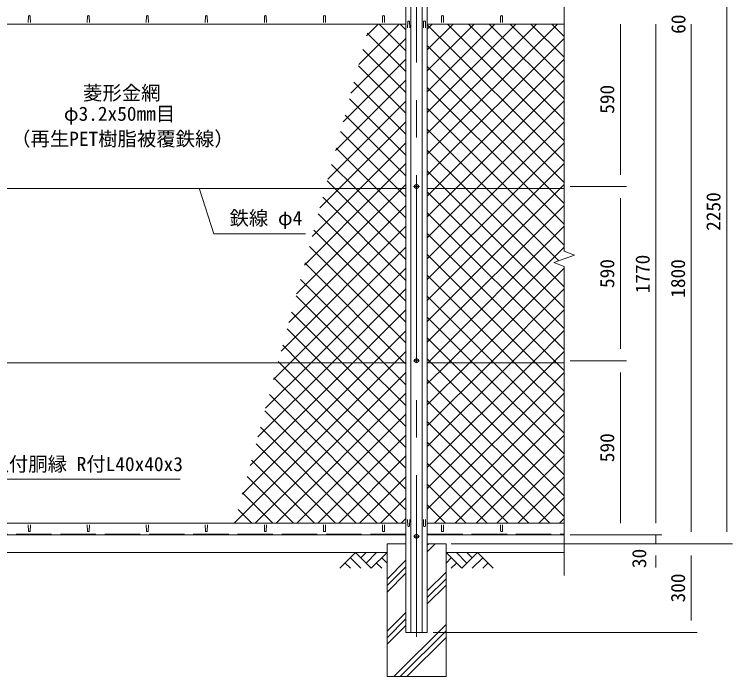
# Model space of a CAD drawing. Units: millimetres, scale not verified. Extents: x -4200 to 4200, y -2970 to 2970.
# Drawn here: x -2748 to -314, y -446 to 1797 of the extents above; entities that cross this region are included whole.
import ezdxf
from ezdxf.enums import TextEntityAlignment as Align

# ---------------------------------------------------------------- set-up
doc = ezdxf.new("R2010")
doc.units = ezdxf.units.MM
doc.header["$LTSCALE"] = 20
doc.linetypes.add('DASHED', pattern=[7.5, 6, -1.5])
doc.linetypes.add('USER1', pattern=[50.8, 31.75, -6.35, 6.35, -6.35])
for name, color, linetype, lineweight in [('0-0_D-STR1', 1, 'Continuous', 18), ('0-1_D-BMK', 2, 'USER1', 13), ('0-2_D-STR-DIM', 7, 'Continuous', 9), ('0-3_D-STR3', 3, 'Continuous', 13), ('0-4_D-BGD', 7, 'Continuous', 9), ('0-5_D-STR4', 7, 'Continuous', 9), ('0-6_D-DCR-HCH', 7, 'Continuous', 9), ('0-7_D-STR-TXT', 7, 'Continuous', 9), ('0-A_D-STR2', 7, 'Continuous', 9)]:
    doc.layers.add(name, color=color, linetype=linetype, lineweight=lineweight)
doc.styles.add('ＭＳ ゴシック', font='')
doc.styles.get('ＭＳ ゴシック').set_extended_font_data('MS Gothic')

msp = doc.modelspace()

# ---------------------------------------------------------------- linework, layer by layer
at = {"layer": '0-0_D-STR1'}
for p, q in [((-1421.47, -296.02), (-1421.47, 2253.69)), ((-1403.97, -296.02), (-1403.97, 2253.69)), ((-1365.97, -296.02), (-1365.97, 2253.69)), ((-1348.47, -296.02), (-1348.47, 2253.69)), ((-2699.97, 1790.85), (-2700.72, 1769.35)), ((-2693.97, 1790.85), (-2693.22, 1769.35)), ((-2499.97, 1790.85), (-2500.72, 1769.35)), ((-2493.97, 1790.85), (-2493.22, 1769.35)), ((-2299.97, 1790.85), (-2300.72, 1769.35)), ((-2293.97, 1790.85), (-2293.22, 1769.35)), ((-2099.97, 1790.85), (-2100.72, 1769.35)), ((-2093.97, 1790.85), (-2093.22, 1769.35)), ((-1899.97, 1790.85), (-1900.72, 1769.35)), ((-1893.97, 1790.85), (-1893.22, 1769.35)), ((-1699.97, 1790.85), (-1700.72, 1769.35)), ((-1693.97, 1790.85), (-1693.22, 1769.35)), ((-1499.97, 1790.85), (-1500.72, 1769.35)), ((-1493.97, 1790.85), (-1493.22, 1769.35)), ((-1299.97, 1790.85), (-1300.72, 1769.35)), ((-1293.97, 1790.85), (-1293.22, 1769.35)), ((-1099.97, 1790.85), (-1100.72, 1769.35)), ((-1093.97, 1790.85), (-1093.22, 1769.35)), ((-3359.97, 1763.98), (-1421.47, 1763.98)), ((-1414.97, 1772.36), (-1415.72, 1750.86)), ((-1408.97, 1772.36), (-1408.22, 1750.86)), ((-1360.97, 1772.36), (-1361.72, 1750.86)), ((-1354.97, 1772.36), (-1354.22, 1750.86)), ((-884.97, 1763.98), (-1348.47, 1763.98)), ((-3359.97, 73.98), (-1421.47, 73.98)), ((-1414.97, 64.31), (-1415.72, 85.81)), ((-1408.97, 64.31), (-1408.22, 85.81)), ((-1360.97, 64.31), (-1361.72, 85.81)), ((-1354.97, 64.31), (-1354.22, 85.81)), ((-884.97, 73.98), (-1348.47, 73.98)), ((-2699.97, 47.11), (-2700.72, 68.61)), ((-2693.97, 47.11), (-2693.22, 68.61)), ((-2499.97, 47.11), (-2500.72, 68.61)), ((-2493.97, 47.11), (-2493.22, 68.61)), ((-2299.97, 47.11), (-2300.72, 68.61)), ((-2293.97, 47.11), (-2293.22, 68.61)), ((-2099.97, 47.11), (-2100.72, 68.61)), ((-2093.97, 47.11), (-2093.22, 68.61)), ((-1899.97, 47.11), (-1900.72, 68.61)), ((-1893.97, 47.11), (-1893.22, 68.61)), ((-1699.97, 47.11), (-1700.72, 68.61)), ((-1693.97, 47.11), (-1693.22, 68.61)), ((-1499.97, 47.11), (-1500.72, 68.61)), ((-1493.97, 47.11), (-1493.22, 68.61)), ((-1299.97, 47.11), (-1300.72, 68.61)), ((-1293.97, 47.11), (-1293.22, 68.61)), ((-1099.97, 47.11), (-1100.72, 68.61)), ((-1093.97, 47.11), (-1093.22, 68.61)), ((-1421.47, 33.98), (-3359.97, 33.98)), ((-1348.47, 33.98), (-884.97, 33.98)), ((-1421.47, -296.02), (-1348.47, -296.02))]:
    msp.add_line(p, q, dxfattribs=at)
at = {"layer": '0-0_D-STR1', "linetype": 'DASHED'}
for p, q in [((-1421.47, 36.98), (-3359.97, 36.98)), ((-1348.47, 36.98), (-884.97, 36.98))]:
    msp.add_line(p, q, dxfattribs=at)
at = {"layer": '0-0_D-STR1'}
for centre, start, end in [((-2696.97, 1789.6), 22.61986, 157.38014), ((-2496.97, 1789.6), 22.61986, 157.38014), ((-2296.97, 1789.6), 22.61986, 157.38014), ((-2096.97, 1789.6), 22.61986, 157.38014), ((-1896.97, 1789.6), 22.61986, 157.38014), ((-1696.97, 1789.6), 22.61986, 157.38014), ((-1496.97, 1789.6), 22.61986, 157.38014), ((-1296.97, 1789.6), 22.61986, 157.38014), ((-1096.97, 1789.6), 22.61986, 157.38014), ((-1411.97, 1771.11), 22.61986, 157.38014), ((-1357.97, 1771.11), 22.61986, 157.38014), ((-1411.97, 65.56), 202.61986, 337.38014), ((-1357.97, 65.56), 202.61986, 337.38014), ((-2696.97, 48.36), 202.61986, 337.38014), ((-2496.97, 48.36), 202.61986, 337.38014), ((-2296.97, 48.36), 202.61986, 337.38014), ((-2096.97, 48.36), 202.61986, 337.38014), ((-1896.97, 48.36), 202.61986, 337.38014), ((-1696.97, 48.36), 202.61986, 337.38014), ((-1496.97, 48.36), 202.61986, 337.38014), ((-1296.97, 48.36), 202.61986, 337.38014), ((-1096.97, 48.36), 202.61986, 337.38014)]:
    msp.add_arc(centre, 3.25, start, end, dxfattribs=at)
at = {"layer": '0-1_D-BMK'}
for p, q in [((-1384.97, 2268.69), (-1384.97, -311.02)), ((-1374.97, 1213.98), (-1394.97, 1213.98)), ((-1374.97, 623.98), (-1394.97, 623.98)), ((-1374.97, 29.48), (-1394.97, 29.48))]:
    msp.add_line(p, q, dxfattribs=at)
at = {"layer": '0-2_D-STR-DIM'}
for p, q in [((-884.97, 2303.14), (-884.97, 994.63)), ((-333.93, 43.98), (-333.93, 2213.69)), ((-693.93, 1253.98), (-693.93, 1763.98)), ((-573.93, 1763.98), (-573.93, 73.98)), ((-453.93, 1763.98), (-453.93, 43.98)), ((-453.93, 1763.98), (-453.93, 1723.98)), ((-864.97, 1213.98), (-673.93, 1213.98)), ((-864.97, 1213.98), (-673.93, 1213.98)), ((-693.93, 1173.98), (-693.93, 663.98)), ((-920.21, 956.15), (-849.74, 981.81)), ((-849.74, 981.81), (-884.97, 994.63)), ((-884.97, 943.33), (-920.21, 956.15)), ((-884.97, 943.33), (-884.97, -103.33)), ((-864.97, 623.98), (-673.93, 623.98)), ((-864.97, 623.98), (-673.93, 623.98)), ((-693.93, 73.98), (-693.93, 583.98)), ((-573.93, 73.98), (-573.93, 113.98)), ((-864.97, 33.98), (-673.93, 33.98)), ((-864.97, 33.98), (-553.93, 33.98)), ((-864.97, 33.98), (-553.93, 33.98)), ((-573.93, 33.98), (-573.93, 3.98)), ((-1267.2, 3.98), (-433.93, 3.98)), ((-1264.97, 3.98), (-553.93, 3.98)), ((-1264.97, 3.98), (-433.93, 3.98)), ((-1264.97, 3.98), (-313.93, 3.98)), ((-573.93, -36.02), (-573.93, -76.02)), ((-453.93, -36.02), (-453.93, -256.02)), ((-1328.47, -296.02), (-433.93, -296.02))]:
    msp.add_line(p, q, dxfattribs=at)
at = {"layer": '0-3_D-STR3'}
for p, q in [((-1421.47, 1207.23), (-3359.97, 1207.23)), ((-884.97, 1207.23), (-1348.47, 1207.23)), ((-1421.47, 617.23), (-3359.97, 617.23)), ((-1384.97, 631.49), (-1391.47, 627.73)), ((-1391.47, 627.73), (-1391.47, 620.23)), ((-1391.47, 620.23), (-1384.97, 616.47)), ((-1378.47, 627.73), (-1384.97, 631.49)), ((-1384.97, 616.47), (-1378.47, 620.23)), ((-1378.47, 620.23), (-1378.47, 627.73)), ((-884.97, 617.23), (-1348.47, 617.23)), ((-1384.97, 36.99), (-1391.47, 33.23)), ((-1391.47, 33.23), (-1391.47, 25.73)), ((-1391.47, 25.73), (-1384.97, 21.97)), ((-1378.47, 33.23), (-1384.97, 36.99)), ((-1384.97, 21.97), (-1378.47, 25.73)), ((-1378.47, 25.73), (-1378.47, 33.23))]:
    msp.add_line(p, q, dxfattribs=at)
msp.add_lwpolyline([(-1378.47, 1217.73), (-1384.97, 1221.49), (-1391.47, 1217.73), (-1391.47, 1210.23), (-1384.97, 1206.47), (-1378.47, 1210.23)], close=True, dxfattribs=at)
for centre in [(-1384.97, 1213.98), (-1384.97, 623.98), (-1384.97, 29.48)]:
    msp.add_circle(centre, 6.25, dxfattribs=at)
at = {"layer": '0-4_D-BGD'}
for p, q in [((-1484.97, -26.02), (-3284.97, -26.02)), ((-1284.97, -26.02), (-884.97, -26.02))]:
    msp.add_line(p, q, dxfattribs=at)
at = {"layer": '0-5_D-STR4'}
for p, q in [((-1484.97, 3.98), (-1484.97, -446.02)), ((-1421.47, 3.98), (-1484.97, 3.98)), ((-1284.97, 3.98), (-1348.47, 3.98)), ((-1284.97, 3.98), (-1284.97, -446.02)), ((-1284.97, -446.02), (-1484.97, -446.02))]:
    msp.add_line(p, q, dxfattribs=at)
at = {"layer": '0-6_D-DCR-HCH'}
for p, q in [((-1348.47, -23.08), (-1321.41, 3.98)), ((-1348.47, -0.98), (-1343.51, 3.98)), ((-1591.4, -26.02), (-1644.61, -79.23)), ((-1609.14, -43.76), (-1573.5, -79.23)), ((-1591.4, -26.02), (-1538.19, -79.23)), ((-1573.66, -43.76), (-1555.92, -26.02)), ((-1555.92, -61.5), (-1520.45, -26.02)), ((-1538.19, -79.23), (-1484.97, -26.02)), ((-1502.71, -43.76), (-1484.97, -61.41)), ((-1231.76, -79.23), (-1284.97, -26.02)), ((-1267.24, -43.76), (-1284.97, -61.41)), ((-1214.03, -61.5), (-1249.5, -26.02)), ((-1178.55, -26.02), (-1231.76, -79.23)), ((-1196.2, -43.85), (-1214.03, -26.02)), ((-1160.81, -43.76), (-1196.45, -79.23)), ((-1178.55, -26.02), (-1125.34, -79.23)), ((-1626.87, -61.5), (-1609.05, -79.23)), ((-1520.45, -61.5), (-1502.63, -79.23)), ((-1484.97, -115.39), (-1421.47, -51.89)), ((-1249.5, -61.5), (-1267.32, -79.23)), ((-1143.08, -61.5), (-1160.89, -79.23)), ((-1484.97, -137.48), (-1421.47, -73.98)), ((-1484.97, -159.58), (-1421.47, -96.08)), ((-1348.47, -155.66), (-1284.97, -92.16)), ((-1348.47, -177.76), (-1284.97, -114.26)), ((-1348.47, -199.86), (-1284.97, -136.36)), ((-1484.97, -292.16), (-1421.47, -228.66)), ((-1484.97, -314.26), (-1421.47, -250.76)), ((-1484.97, -336.36), (-1421.47, -272.86)), ((-1462.05, -446.02), (-1284.97, -268.94)), ((-1439.96, -446.02), (-1284.97, -291.04)), ((-1417.86, -446.02), (-1284.97, -313.14)), ((-1285.28, -446.02), (-1284.97, -445.72))]:
    msp.add_line(p, q, dxfattribs=at)
at = {"layer": '0-7_D-STR-TXT'}
for points in [[(-1760.92, 1053.6), (-2072.25, 1053.6), (-2120.34, 1205.32)], [(-2185.85, 222.85), (-2883.73, 222.85), (-2929.09, 75.89)]]:
    msp.add_lwpolyline(points, dxfattribs=at)
at = {"layer": '0-A_D-STR2'}
for p, q in [((-1580.95, 1626.82), (-1443.79, 1763.98)), ((-1554.66, 1723.82), (-1514.5, 1763.98)), ((-1421.47, 1673.96), (-1511.49, 1763.98)), ((-1421.47, 1744.67), (-1440.78, 1763.98)), ((-1348.47, 1747.2), (-1331.69, 1763.98)), ((-1348.47, 1676.49), (-1260.98, 1763.98)), ((-1348.47, 1605.78), (-1190.27, 1763.98)), ((-1348.47, 1535.07), (-1119.56, 1763.98)), ((-1348.47, 1464.35), (-1048.85, 1763.98)), ((-1348.47, 1393.64), (-978.14, 1763.98)), ((-1348.47, 1322.93), (-907.43, 1763.98)), ((-884.97, 1298.21), (-1348.47, 1761.71)), ((-884.97, 1368.92), (-1280.03, 1763.98)), ((-884.97, 1439.63), (-1209.32, 1763.98)), ((-884.97, 1510.34), (-1138.61, 1763.98)), ((-884.97, 1581.05), (-1067.9, 1763.98)), ((-884.97, 1651.76), (-997.19, 1763.98)), ((-884.97, 1722.48), (-926.48, 1763.98)), ((-1421.47, 1603.25), (-1551.97, 1733.75)), ((-1607.24, 1529.82), (-1421.47, 1715.58)), ((-1348.47, 1252.22), (-884.97, 1715.72)), ((-884.97, 1227.5), (-1348.47, 1691)), ((-1421.47, 1532.54), (-1567.05, 1678.12)), ((-1633.53, 1432.82), (-1421.47, 1644.87)), ((-1322.76, 1207.23), (-884.97, 1645.01)), ((-1421.47, 1461.83), (-1582.13, 1622.48)), ((-935.41, 1207.23), (-1348.47, 1620.29)), ((-1659.82, 1335.82), (-1421.47, 1574.16)), ((-1421.47, 1391.12), (-1597.2, 1566.85)), ((-1252.05, 1207.23), (-884.97, 1574.3)), ((-1006.12, 1207.23), (-1348.47, 1549.58)), ((-1421.47, 1320.41), (-1612.28, 1511.22)), ((-1686.11, 1238.82), (-1421.47, 1503.45)), ((-1181.34, 1207.23), (-884.97, 1503.59)), ((-1421.47, 1249.7), (-1627.36, 1455.58)), ((-1646.98, 1207.23), (-1421.47, 1432.74)), ((-1110.63, 1207.23), (-884.97, 1432.88)), ((-1449.72, 1207.23), (-1642.44, 1399.95)), ((-1520.43, 1207.23), (-1657.51, 1344.32)), ((-1576.27, 1207.23), (-1421.47, 1362.03)), ((-1039.91, 1207.23), (-884.97, 1362.17)), ((-1218.26, 1207.23), (-1348.47, 1337.45)), ((-1505.56, 1207.23), (-1421.47, 1291.32)), ((-969.2, 1207.23), (-884.97, 1291.46)), ((-1591.14, 1207.23), (-1672.59, 1288.68)), ((-1288.97, 1207.23), (-1348.47, 1266.74)), ((-1661.85, 1207.23), (-1687.67, 1233.05)), ((-1434.85, 1207.23), (-1421.47, 1220.61)), ((-898.49, 1207.23), (-884.97, 1220.75)), ((-1791.26, 850.82), (-1434.85, 1207.23)), ((-1764.97, 947.82), (-1505.56, 1207.23)), ((-1738.69, 1044.82), (-1576.27, 1207.23)), ((-1712.4, 1141.82), (-1646.98, 1207.23)), ((-1421.47, 966.86), (-1661.85, 1207.23)), ((-1421.47, 1037.57), (-1591.14, 1207.23)), ((-1421.47, 1108.28), (-1520.43, 1207.23)), ((-1421.47, 1178.99), (-1449.72, 1207.23)), ((-1348.47, 1181.51), (-1322.76, 1207.23)), ((-1348.47, 1110.8), (-1252.05, 1207.23)), ((-1348.47, 1040.09), (-1181.34, 1207.23)), ((-1348.47, 969.38), (-1110.63, 1207.23)), ((-1348.47, 898.67), (-1039.91, 1207.23)), ((-1348.47, 827.96), (-969.2, 1207.23)), ((-1348.47, 757.25), (-898.49, 1207.23)), ((-884.97, 732.53), (-1348.47, 1196.03)), ((-884.97, 803.24), (-1288.97, 1207.23)), ((-884.97, 873.95), (-1218.26, 1207.23)), ((-884.97, 1086.08), (-1006.12, 1207.23)), ((-884.97, 1156.79), (-935.41, 1207.23)), ((-1421.47, 896.15), (-1702.75, 1177.42)), ((-1817.55, 753.82), (-1421.47, 1149.9)), ((-1348.47, 686.54), (-884.97, 1150.04)), ((-1421.47, 825.44), (-1717.83, 1121.79)), ((-884.97, 661.82), (-1348.47, 1125.32)), ((-1843.84, 656.82), (-1421.47, 1079.19)), ((-1347.07, 617.23), (-884.97, 1079.33)), ((-1421.47, 754.72), (-1732.9, 1066.15)), ((-911.1, 617.23), (-1348.47, 1054.6)), ((-1812.72, 617.23), (-1421.47, 1008.47)), ((-1421.47, 684.01), (-1747.98, 1010.52)), ((-1276.36, 617.23), (-884.97, 1008.62)), ((-981.81, 617.23), (-1348.47, 983.89)), ((-850.96, 981.36), (-852.37, 982.76)), ((-1425.4, 617.23), (-1763.06, 954.89)), ((-1742.01, 617.23), (-1421.47, 937.76)), ((-1205.65, 617.23), (-884.97, 937.91)), ((-1052.52, 617.23), (-1348.47, 913.18)), ((-1496.11, 617.23), (-1778.14, 899.25)), ((-1671.3, 617.23), (-1421.47, 867.05)), ((-1134.94, 617.23), (-884.97, 867.19)), ((-1566.82, 617.23), (-1793.21, 843.62)), ((-1123.23, 617.23), (-1348.47, 842.47)), ((-1637.53, 617.23), (-1808.29, 787.99)), ((-1600.59, 617.23), (-1421.47, 796.34)), ((-1064.23, 617.23), (-884.97, 796.48)), ((-1193.94, 617.23), (-1348.47, 771.76)), ((-1708.24, 617.23), (-1823.37, 732.36)), ((-1529.88, 617.23), (-1421.47, 725.63)), ((-993.52, 617.23), (-884.97, 725.77)), ((-1264.65, 617.23), (-1348.47, 701.05)), ((-1778.95, 617.23), (-1838.45, 676.72)), ((-1459.17, 617.23), (-1421.47, 654.92)), ((-922.81, 617.23), (-884.97, 655.06)), ((-2001.58, 74.82), (-1459.17, 617.23)), ((-1975.29, 171.82), (-1529.88, 617.23)), ((-1949, 268.82), (-1600.59, 617.23)), ((-1922.71, 365.82), (-1671.3, 617.23)), ((-1896.42, 462.82), (-1742.01, 617.23)), ((-1870.13, 559.82), (-1812.72, 617.23)), ((-1849.66, 617.23), (-1853.52, 621.09)), ((-1421.47, 189.04), (-1849.66, 617.23)), ((-1421.47, 259.75), (-1778.95, 617.23)), ((-1421.47, 330.46), (-1708.24, 617.23)), ((-1421.47, 401.17), (-1637.53, 617.23)), ((-1421.47, 471.88), (-1566.82, 617.23)), ((-1421.47, 542.59), (-1496.11, 617.23)), ((-1421.47, 613.3), (-1425.4, 617.23)), ((-1335.36, 617.23), (-1348.47, 630.34)), ((-1348.47, 615.83), (-1347.07, 617.23)), ((-1348.47, 545.12), (-1276.36, 617.23)), ((-1348.47, 474.41), (-1205.65, 617.23)), ((-1348.47, 403.69), (-1134.94, 617.23)), ((-1348.47, 332.98), (-1064.23, 617.23)), ((-1348.47, 262.27), (-993.52, 617.23)), ((-1348.47, 191.56), (-922.81, 617.23)), ((-884.97, 166.84), (-1335.36, 617.23)), ((-884.97, 237.55), (-1264.65, 617.23)), ((-884.97, 308.26), (-1193.94, 617.23)), ((-884.97, 378.97), (-1123.23, 617.23)), ((-884.97, 449.68), (-1052.52, 617.23)), ((-884.97, 520.39), (-981.81, 617.23)), ((-884.97, 591.1), (-911.1, 617.23)), ((-1931.71, 73.98), (-1421.47, 584.21)), ((-1348.47, 120.85), (-884.97, 584.35)), ((-1421.47, 118.33), (-1868.6, 565.46)), ((-884.97, 96.13), (-1348.47, 559.63)), ((-1861, 73.98), (-1421.47, 513.5)), ((-1324.64, 73.98), (-884.97, 513.64)), ((-1447.84, 73.98), (-1883.68, 509.82)), ((-933.53, 73.98), (-1348.47, 488.92)), ((-1518.55, 73.98), (-1898.76, 454.19)), ((-1790.28, 73.98), (-1421.47, 442.79)), ((-1253.93, 73.98), (-884.97, 442.93)), ((-1004.25, 73.98), (-1348.47, 418.21)), ((-1589.26, 73.98), (-1913.84, 398.56)), ((-1719.57, 73.98), (-1421.47, 372.08)), ((-1183.21, 73.98), (-884.97, 372.22)), ((-1659.97, 73.98), (-1928.91, 342.93)), ((-1074.96, 73.98), (-1348.47, 347.5)), ((-1648.86, 73.98), (-1421.47, 301.37)), ((-1112.5, 73.98), (-884.97, 301.51)), ((-1730.68, 73.98), (-1943.99, 287.29)), ((-1145.67, 73.98), (-1348.47, 276.79)), ((-1801.39, 73.98), (-1959.07, 231.66)), ((-1578.15, 73.98), (-1421.47, 230.66)), ((-1041.79, 73.98), (-884.97, 230.8)), ((-1216.38, 73.98), (-1348.47, 206.08)), ((-1872.1, 73.98), (-1974.15, 176.03)), ((-1507.44, 73.98), (-1421.47, 159.95)), ((-971.08, 73.98), (-884.97, 160.09)), ((-1287.09, 73.98), (-1348.47, 135.37)), ((-1942.81, 73.98), (-1989.22, 120.39)), ((-1436.73, 73.98), (-1421.47, 89.24)), ((-900.37, 73.98), (-884.97, 89.38))]:
    msp.add_line(p, q, dxfattribs=at)
for points in [[(-884.97, 1015.37), (-1076.84, 1207.23), (-1348.47, 1478.87)], [(-902.81, 962.49), (-1147.55, 1207.23), (-1348.47, 1408.16)]]:
    msp.add_lwpolyline(points, dxfattribs=at)

# ---------------------------------------------------------------- texts
at = {"layer": '0-2_D-STR-DIM', "style": 'ＭＳ ゴシック'}
for s, p in [('60', (-459.53, 1730.9)), ('590', (-700.68, 1460.1)), ('2250', (-340.68, 1063.59)), ('1770', (-580.68, 852.08)), ('590', (-700.68, 870.1)), ('1800', (-460.68, 837.08)), ('590', (-700.68, 280.1)), ('30', (-592.19, -78.44)), ('300', (-460.68, -194.9))]:
    msp.add_text(s, height=48.09, rotation=90, dxfattribs=at).set_placement(p, align=Align.BOTTOM_LEFT)
at = {"layer": '0-7_D-STR-TXT', "style": 'ＭＳ ゴシック'}
for s, p in [('菱形金網', (-2514.92, 1492.46)), ('φ3.2x50mm目', (-2579.9, 1422.02)), ('（再生PET樹脂被覆鉄線）', (-2758.58, 1337.04)), ('鉄線 φ4', (-2018.53, 1068.47)), ('爪付胴縁 R付L40x40x3', (-2831.79, 235.43))]:
    msp.add_text(s, height=48.09, dxfattribs=at).set_placement(p, align=Align.BOTTOM_LEFT)

doc.saveas('drawing.dxf')
